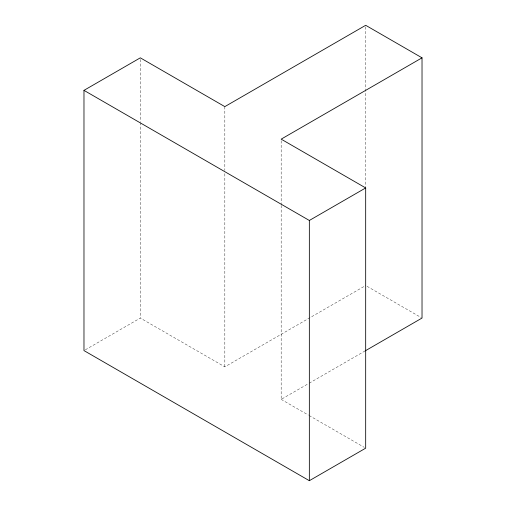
<?xml version="1.0" encoding="UTF-8"?>
<svg xmlns="http://www.w3.org/2000/svg" width="506" height="506" viewBox="0 0 506 506"><rect width="100%" height="100%" fill="white"/><g stroke="black" fill="none" stroke-linecap="round" stroke-linejoin="round"><path stroke-width="0.38" stroke-dasharray="2.53 1.9" d="M85.337 349.804L140.32 318.059L224.828 366.85L365.68 285.529M281.172 205.392L281.172 399.379L308.521 383.586M309.204 383.194L365.275 350.822M367.04 286.314L421.346 317.667M281.172 399.379L308.432 415.116M309.115 415.515L364.32 447.386M365.68 26.875L365.68 186.961M281.172 140.725L281.172 204.601M224.828 106.621L224.828 170.497M224.828 173.653L224.828 366.85M140.32 59.404L140.32 121.706M140.32 122.49L140.32 318.059"/><path stroke-width="0.76" d="M422.023 57.829L281.172 139.15L365.68 187.941L365.68 448.171L309.343 480.7L83.977 350.588L83.977 90.359L140.32 57.829L224.828 106.621L365.68 25.3L422.023 57.829L422.023 318.059L365.275 350.822M83.977 90.359L309.343 220.471L365.68 187.941M309.343 220.471L309.343 480.7"/></g></svg>
